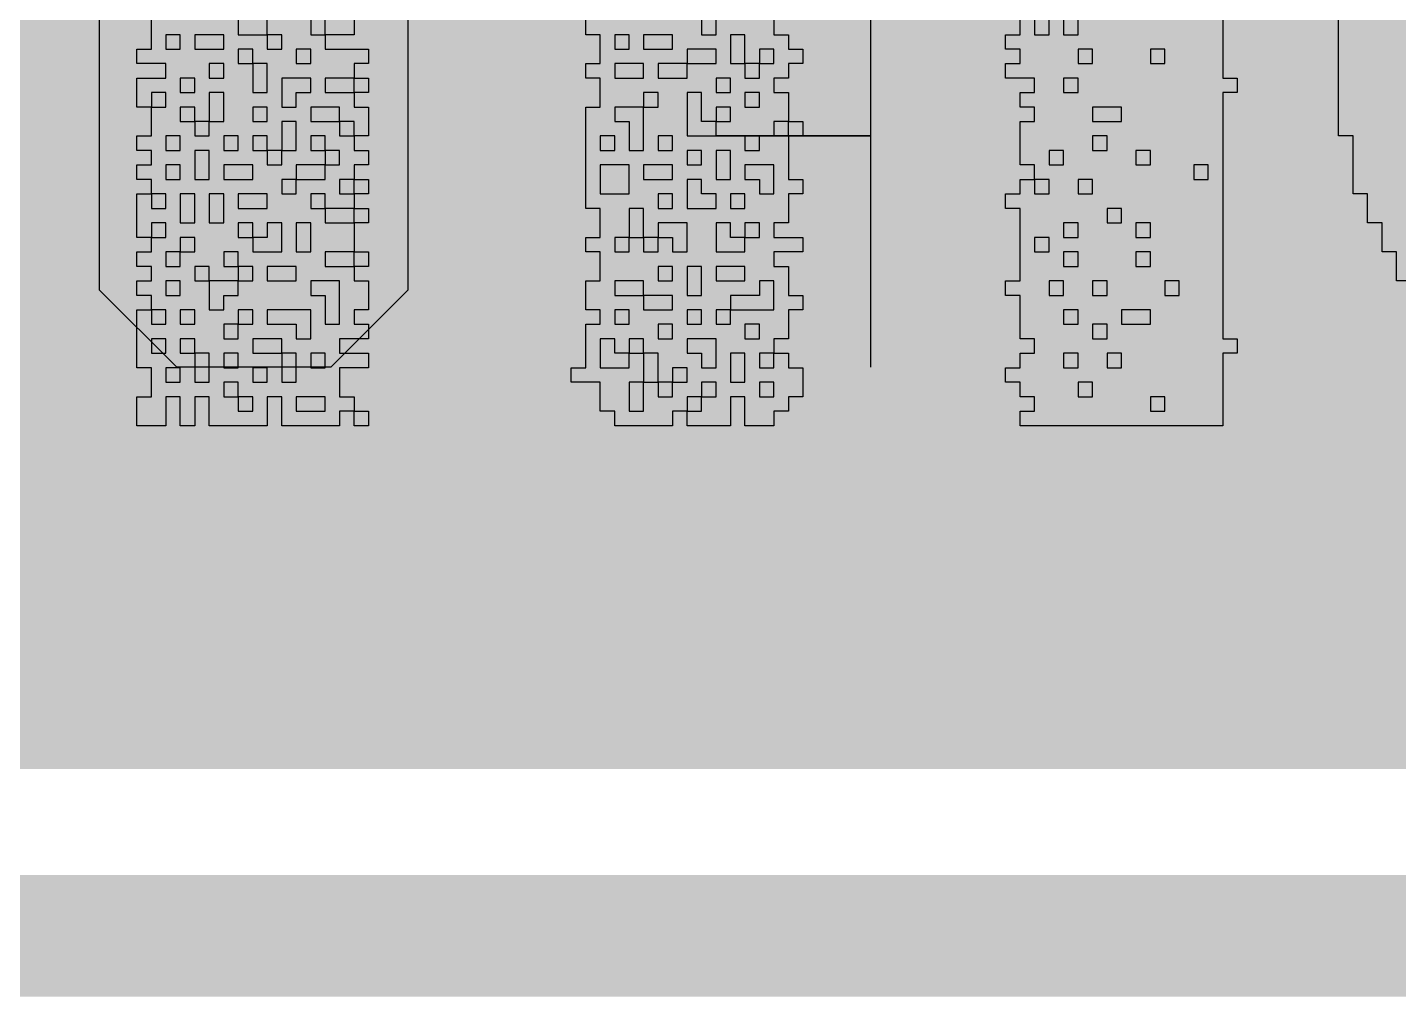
# Model space of a CAD drawing. Header units: millimetres. Extents: x 3.06 to 5.82, y 1.29 to 3.84.
# Drawn here: x 4.4509 to 4.5635, y 1.2863 to 1.3659 of the extents above; entities that cross this region are included whole.
import ezdxf

# ---------------------------------------------------------------- set-up
doc = ezdxf.new("R2010")
doc.units = ezdxf.units.MM
doc.header["$MEASUREMENT"] = 0
for name, color, linetype in [('BottomLayer', 5, 'Continuous'), ('BottomOverlay', 54, 'Continuous'), ('Mechanical13', 56, 'Continuous'), ('TopLayer', 1, 'Continuous'), ('TopOverlay', 2, 'Continuous')]:
    doc.layers.add(name, color=color, linetype=linetype)

msp = doc.modelspace()

# ---------------------------------------------------------------- linework, layer by layer
at = {"layer": 'BottomLayer'}
msp.add_solid([(4.133, 1.305), (5.162, 1.305), (4.133, 1.397), (5.162, 1.397)], dxfattribs=at)
at = {"layer": 'BottomOverlay'}
for p, q in [((4.52015, 1.37599), (4.52015, 1.35699)), ((4.45683, 1.34433), (4.45683, 1.36966)), ((4.48216, 1.36966), (4.48216, 1.34433)), ((4.52015, 1.35699), (4.50748, 1.35699)), ((4.50748, 1.35699), (4.52015, 1.35699)), ((4.52015, 1.35699), (4.52015, 1.338)), ((4.46317, 1.338), (4.45683, 1.34433)), ((4.48216, 1.34433), (4.47583, 1.338)), ((4.47583, 1.338), (4.46317, 1.338))]:
    msp.add_line(p, q, dxfattribs=at)
at = {"layer": 'Mechanical13', "const_width": 0.01}
msp.add_lwpolyline([(3.303, 1.29131), (5.81898, 1.29131)], dxfattribs=at)
at = {"layer": 'TopLayer', "const_width": 0.04}
msp.add_lwpolyline([(4.28, 1.34), (4.995, 1.34)], dxfattribs=at)
at = {"layer": 'TopOverlay'}
for p, q in [((4.46109, 1.36531), (4.46109, 1.3665)), ((4.46822, 1.3665), (4.46822, 1.36531)), ((4.4706, 1.36531), (4.4706, 1.3665)), ((4.47417, 1.3665), (4.47417, 1.36531)), ((4.47536, 1.36531), (4.47536, 1.3665)), ((4.47774, 1.3665), (4.47774, 1.36531)), ((4.49676, 1.36531), (4.49676, 1.3665)), ((4.50628, 1.3665), (4.50628, 1.36531)), ((4.50747, 1.36531), (4.50747, 1.3665)), ((4.51222, 1.3665), (4.51222, 1.36531)), ((4.53244, 1.36531), (4.53244, 1.3665)), ((4.53363, 1.3665), (4.53363, 1.36531)), ((4.53482, 1.36531), (4.53482, 1.3665)), ((4.53601, 1.3665), (4.53601, 1.36531)), ((4.5372, 1.36531), (4.5372, 1.3665)), ((4.54909, 1.3665), (4.54909, 1.36531)), ((4.5586, 1.36531), (4.5586, 1.3665)), ((4.46109, 1.36412), (4.46109, 1.36531)), ((4.46346, 1.36531), (4.46227, 1.36531)), ((4.46227, 1.36531), (4.46227, 1.36412)), ((4.46346, 1.36412), (4.46346, 1.36531)), ((4.46703, 1.36531), (4.46465, 1.36531)), ((4.46465, 1.36531), (4.46465, 1.36412)), ((4.46703, 1.36412), (4.46703, 1.36531)), ((4.46822, 1.36531), (4.4706, 1.36531)), ((4.4706, 1.36531), (4.4706, 1.36412)), ((4.47179, 1.36531), (4.4706, 1.36531)), ((4.47179, 1.36412), (4.47179, 1.36531)), ((4.47417, 1.36531), (4.47536, 1.36531)), ((4.47774, 1.36531), (4.47536, 1.36531)), ((4.47536, 1.36531), (4.47536, 1.36412)), ((4.49795, 1.36531), (4.49676, 1.36531)), ((4.49795, 1.36412), (4.49795, 1.36531)), ((4.50033, 1.36531), (4.49914, 1.36531)), ((4.49914, 1.36531), (4.49914, 1.36412)), ((4.50033, 1.36412), (4.50033, 1.36531)), ((4.5039, 1.36531), (4.50152, 1.36531)), ((4.50152, 1.36531), (4.50152, 1.36412)), ((4.5039, 1.36412), (4.5039, 1.36531)), ((4.50628, 1.36531), (4.50747, 1.36531)), ((4.50984, 1.36531), (4.50866, 1.36531)), ((4.50866, 1.36531), (4.50866, 1.36412)), ((4.50984, 1.36412), (4.50984, 1.36531)), ((4.51222, 1.36531), (4.51341, 1.36531)), ((4.51341, 1.36531), (4.51341, 1.36412)), ((4.53125, 1.36412), (4.53125, 1.36531)), ((4.53125, 1.36531), (4.53244, 1.36531)), ((4.53363, 1.36531), (4.53482, 1.36531)), ((4.53601, 1.36531), (4.5372, 1.36531)), ((4.54909, 1.36531), (4.54909, 1.36412)), ((4.5586, 1.36412), (4.5586, 1.36531)), ((4.4599, 1.36293), (4.4599, 1.36412)), ((4.4599, 1.36412), (4.46109, 1.36412)), ((4.46227, 1.36412), (4.46346, 1.36412)), ((4.46465, 1.36412), (4.46703, 1.36412)), ((4.46941, 1.36412), (4.46822, 1.36412)), ((4.46822, 1.36412), (4.46822, 1.36293)), ((4.46941, 1.36293), (4.46941, 1.36412)), ((4.4706, 1.36412), (4.47179, 1.36412)), ((4.47417, 1.36412), (4.47298, 1.36412)), ((4.47298, 1.36412), (4.47298, 1.36293)), ((4.47417, 1.36293), (4.47417, 1.36412)), ((4.47536, 1.36412), (4.47892, 1.36412)), ((4.47892, 1.36412), (4.47892, 1.36293)), ((4.49795, 1.36293), (4.49795, 1.36412)), ((4.49914, 1.36412), (4.50033, 1.36412)), ((4.50152, 1.36412), (4.5039, 1.36412)), ((4.50747, 1.36412), (4.50509, 1.36412)), ((4.50509, 1.36412), (4.50509, 1.36293)), ((4.50747, 1.36293), (4.50747, 1.36412)), ((4.50866, 1.36412), (4.50866, 1.36293)), ((4.50984, 1.36293), (4.50984, 1.36412)), ((4.51222, 1.36412), (4.51103, 1.36412)), ((4.51103, 1.36412), (4.51103, 1.36293)), ((4.51222, 1.36293), (4.51222, 1.36412)), ((4.51341, 1.36412), (4.5146, 1.36412)), ((4.5146, 1.36412), (4.5146, 1.36293)), ((4.53244, 1.36412), (4.53125, 1.36412)), ((4.53244, 1.36293), (4.53244, 1.36412)), ((4.53839, 1.36412), (4.5372, 1.36412)), ((4.5372, 1.36412), (4.5372, 1.36293)), ((4.53839, 1.36293), (4.53839, 1.36412)), ((4.54433, 1.36412), (4.54314, 1.36412)), ((4.54314, 1.36412), (4.54314, 1.36293)), ((4.54433, 1.36293), (4.54433, 1.36412)), ((4.54909, 1.36412), (4.54909, 1.36293)), ((4.5586, 1.36293), (4.5586, 1.36412)), ((4.46227, 1.36293), (4.4599, 1.36293)), ((4.46227, 1.36174), (4.46227, 1.36293)), ((4.46703, 1.36293), (4.46584, 1.36293)), ((4.46584, 1.36293), (4.46584, 1.36174)), ((4.46703, 1.36174), (4.46703, 1.36293)), ((4.46822, 1.36293), (4.46941, 1.36293)), ((4.46941, 1.36293), (4.46941, 1.36174)), ((4.4706, 1.36293), (4.46941, 1.36293)), ((4.4706, 1.36174), (4.4706, 1.36293)), ((4.47298, 1.36293), (4.47417, 1.36293)), ((4.47892, 1.36293), (4.47774, 1.36293)), ((4.47774, 1.36293), (4.47774, 1.36174)), ((4.49676, 1.36174), (4.49676, 1.36293)), ((4.49676, 1.36293), (4.49795, 1.36293)), ((4.50152, 1.36293), (4.49914, 1.36293)), ((4.49914, 1.36293), (4.49914, 1.36174)), ((4.50152, 1.36174), (4.50152, 1.36293)), ((4.50509, 1.36293), (4.50271, 1.36293)), ((4.50271, 1.36293), (4.50271, 1.36174)), ((4.50509, 1.36293), (4.50747, 1.36293)), ((4.50509, 1.36174), (4.50509, 1.36293)), ((4.50866, 1.36293), (4.50984, 1.36293)), ((4.50984, 1.36293), (4.50984, 1.36174)), ((4.51103, 1.36293), (4.50984, 1.36293)), ((4.51103, 1.36293), (4.51222, 1.36293)), ((4.51103, 1.36174), (4.51103, 1.36293)), ((4.5146, 1.36293), (4.51341, 1.36293)), ((4.51341, 1.36293), (4.51341, 1.36174)), ((4.53125, 1.36174), (4.53125, 1.36293)), ((4.53125, 1.36293), (4.53244, 1.36293)), ((4.5372, 1.36293), (4.53839, 1.36293)), ((4.54314, 1.36293), (4.54433, 1.36293)), ((4.54909, 1.36293), (4.54909, 1.36174)), ((4.5586, 1.36174), (4.5586, 1.36293)), ((4.4599, 1.36055), (4.4599, 1.36174)), ((4.4599, 1.36174), (4.46227, 1.36174)), ((4.46465, 1.36174), (4.46346, 1.36174)), ((4.46346, 1.36174), (4.46346, 1.36055)), ((4.46465, 1.36055), (4.46465, 1.36174)), ((4.46584, 1.36174), (4.46703, 1.36174)), ((4.46941, 1.36174), (4.46941, 1.36055)), ((4.4706, 1.36055), (4.4706, 1.36174)), ((4.47417, 1.36174), (4.47179, 1.36174)), ((4.47179, 1.36174), (4.47179, 1.36055)), ((4.47417, 1.36055), (4.47417, 1.36174)), ((4.47774, 1.36174), (4.47536, 1.36174)), ((4.47536, 1.36174), (4.47536, 1.36055)), ((4.47774, 1.36174), (4.47892, 1.36174)), ((4.47774, 1.36055), (4.47774, 1.36174)), ((4.47892, 1.36174), (4.47892, 1.36055)), ((4.49795, 1.36174), (4.49676, 1.36174)), ((4.49795, 1.36055), (4.49795, 1.36174)), ((4.49914, 1.36174), (4.50152, 1.36174)), ((4.50271, 1.36174), (4.50509, 1.36174)), ((4.50866, 1.36174), (4.50747, 1.36174)), ((4.50747, 1.36174), (4.50747, 1.36055)), ((4.50866, 1.36055), (4.50866, 1.36174)), ((4.50984, 1.36174), (4.51103, 1.36174)), ((4.51341, 1.36174), (4.51222, 1.36174)), ((4.51222, 1.36174), (4.51222, 1.36055)), ((4.53363, 1.36174), (4.53125, 1.36174)), ((4.53363, 1.36055), (4.53363, 1.36174)), ((4.5372, 1.36174), (4.53601, 1.36174)), ((4.53601, 1.36174), (4.53601, 1.36055)), ((4.5372, 1.36055), (4.5372, 1.36174)), ((4.54909, 1.36174), (4.55028, 1.36174)), ((4.55028, 1.36174), (4.55028, 1.36055)), ((4.5586, 1.36055), (4.5586, 1.36174)), ((4.4599, 1.35936), (4.4599, 1.36055)), ((4.46227, 1.36055), (4.46109, 1.36055)), ((4.46109, 1.36055), (4.46109, 1.35936)), ((4.46227, 1.35936), (4.46227, 1.36055)), ((4.46346, 1.36055), (4.46465, 1.36055)), ((4.46703, 1.36055), (4.46584, 1.36055)), ((4.46584, 1.36055), (4.46584, 1.35936)), ((4.46703, 1.35936), (4.46703, 1.36055)), ((4.46941, 1.36055), (4.4706, 1.36055)), ((4.47179, 1.36055), (4.47179, 1.35936)), ((4.47298, 1.35936), (4.47298, 1.36055)), ((4.47298, 1.36055), (4.47417, 1.36055)), ((4.47536, 1.36055), (4.47774, 1.36055)), ((4.47892, 1.36055), (4.47774, 1.36055)), ((4.47774, 1.36055), (4.47774, 1.35936)), ((4.49795, 1.35936), (4.49795, 1.36055)), ((4.50271, 1.36055), (4.50152, 1.36055)), ((4.50152, 1.36055), (4.50152, 1.35936)), ((4.50271, 1.35936), (4.50271, 1.36055)), ((4.50628, 1.36055), (4.50509, 1.36055)), ((4.50509, 1.36055), (4.50509, 1.35936)), ((4.50628, 1.35936), (4.50628, 1.36055)), ((4.50747, 1.36055), (4.50866, 1.36055)), ((4.51103, 1.36055), (4.50984, 1.36055)), ((4.50984, 1.36055), (4.50984, 1.35936)), ((4.51103, 1.35936), (4.51103, 1.36055)), ((4.51222, 1.36055), (4.51341, 1.36055)), ((4.51341, 1.36055), (4.51341, 1.35936)), ((4.53244, 1.35936), (4.53244, 1.36055)), ((4.53244, 1.36055), (4.53363, 1.36055)), ((4.53601, 1.36055), (4.5372, 1.36055)), ((4.55028, 1.36055), (4.54909, 1.36055)), ((4.54909, 1.36055), (4.54909, 1.35936)), ((4.5586, 1.35936), (4.5586, 1.36055)), ((4.46109, 1.35936), (4.4599, 1.35936)), ((4.46109, 1.35818), (4.46109, 1.35936)), ((4.46109, 1.35936), (4.46227, 1.35936)), ((4.46465, 1.35936), (4.46346, 1.35936)), ((4.46346, 1.35936), (4.46346, 1.35818)), ((4.46465, 1.35818), (4.46465, 1.35936)), ((4.46584, 1.35936), (4.46584, 1.35818)), ((4.46703, 1.35818), (4.46703, 1.35936)), ((4.4706, 1.35936), (4.46941, 1.35936)), ((4.46941, 1.35936), (4.46941, 1.35818)), ((4.4706, 1.35818), (4.4706, 1.35936)), ((4.47179, 1.35936), (4.47298, 1.35936)), ((4.47655, 1.35936), (4.47417, 1.35936)), ((4.47417, 1.35936), (4.47417, 1.35818)), ((4.47655, 1.35818), (4.47655, 1.35936)), ((4.47774, 1.35936), (4.47892, 1.35936)), ((4.47892, 1.35936), (4.47892, 1.35818)), ((4.49676, 1.35818), (4.49676, 1.35936)), ((4.49676, 1.35936), (4.49795, 1.35936)), ((4.50152, 1.35936), (4.49914, 1.35936)), ((4.49914, 1.35936), (4.49914, 1.35818)), ((4.50152, 1.35936), (4.50271, 1.35936)), ((4.50152, 1.35818), (4.50152, 1.35936)), ((4.50509, 1.35936), (4.50509, 1.35818)), ((4.50628, 1.35818), (4.50628, 1.35936)), ((4.50866, 1.35936), (4.50747, 1.35936)), ((4.50747, 1.35936), (4.50747, 1.35818)), ((4.50866, 1.35818), (4.50866, 1.35936)), ((4.50984, 1.35936), (4.51103, 1.35936)), ((4.51341, 1.35936), (4.51341, 1.35818)), ((4.53363, 1.35936), (4.53244, 1.35936)), ((4.53363, 1.35818), (4.53363, 1.35936)), ((4.54077, 1.35936), (4.53839, 1.35936)), ((4.53839, 1.35936), (4.53839, 1.35818)), ((4.54077, 1.35818), (4.54077, 1.35936)), ((4.54909, 1.35936), (4.54909, 1.35818)), ((4.5586, 1.35818), (4.5586, 1.35936)), ((4.46109, 1.35699), (4.46109, 1.35818)), ((4.46346, 1.35818), (4.46465, 1.35818)), ((4.46465, 1.35818), (4.46465, 1.35699)), ((4.46584, 1.35818), (4.46465, 1.35818)), ((4.46584, 1.35818), (4.46703, 1.35818)), ((4.46584, 1.35699), (4.46584, 1.35818)), ((4.46941, 1.35818), (4.4706, 1.35818)), ((4.47298, 1.35818), (4.47179, 1.35818)), ((4.47179, 1.35818), (4.47179, 1.35699)), ((4.47298, 1.35699), (4.47298, 1.35818)), ((4.47417, 1.35818), (4.47655, 1.35818)), ((4.47774, 1.35818), (4.47655, 1.35818)), ((4.47655, 1.35818), (4.47655, 1.35699)), ((4.47774, 1.35699), (4.47774, 1.35818)), ((4.47892, 1.35818), (4.47892, 1.35699)), ((4.49676, 1.35699), (4.49676, 1.35818)), ((4.49914, 1.35818), (4.50033, 1.35818)), ((4.50033, 1.35818), (4.50033, 1.35699)), ((4.50152, 1.35699), (4.50152, 1.35818)), ((4.50509, 1.35818), (4.50509, 1.35699)), ((4.50747, 1.35818), (4.50628, 1.35818)), ((4.50747, 1.35818), (4.50866, 1.35818)), ((4.50747, 1.35699), (4.50747, 1.35818)), ((4.51341, 1.35818), (4.51222, 1.35818)), ((4.51222, 1.35818), (4.51222, 1.35699)), ((4.51341, 1.35818), (4.5146, 1.35818)), ((4.51341, 1.35699), (4.51341, 1.35818)), ((4.5146, 1.35818), (4.5146, 1.35699)), ((4.53244, 1.35699), (4.53244, 1.35818)), ((4.53244, 1.35818), (4.53363, 1.35818)), ((4.53839, 1.35818), (4.54077, 1.35818)), ((4.54909, 1.35818), (4.54909, 1.35699)), ((4.5586, 1.35699), (4.5586, 1.35818)), ((4.4599, 1.3558), (4.4599, 1.35699)), ((4.4599, 1.35699), (4.46109, 1.35699)), ((4.46346, 1.35699), (4.46227, 1.35699)), ((4.46227, 1.35699), (4.46227, 1.3558)), ((4.46346, 1.3558), (4.46346, 1.35699)), ((4.46465, 1.35699), (4.46584, 1.35699)), ((4.46822, 1.35699), (4.46703, 1.35699)), ((4.46703, 1.35699), (4.46703, 1.3558)), ((4.46822, 1.3558), (4.46822, 1.35699)), ((4.4706, 1.35699), (4.46941, 1.35699)), ((4.46941, 1.35699), (4.46941, 1.3558)), ((4.4706, 1.3558), (4.4706, 1.35699)), ((4.47179, 1.35699), (4.47179, 1.3558)), ((4.47298, 1.3558), (4.47298, 1.35699)), ((4.47536, 1.35699), (4.47417, 1.35699)), ((4.47417, 1.35699), (4.47417, 1.3558)), ((4.47536, 1.3558), (4.47536, 1.35699)), ((4.47655, 1.35699), (4.47774, 1.35699)), ((4.47892, 1.35699), (4.47774, 1.35699)), ((4.47774, 1.35699), (4.47774, 1.3558)), ((4.49676, 1.3558), (4.49676, 1.35699)), ((4.49914, 1.35699), (4.49795, 1.35699)), ((4.49795, 1.35699), (4.49795, 1.3558)), ((4.49914, 1.3558), (4.49914, 1.35699)), ((4.50033, 1.35699), (4.50033, 1.3558)), ((4.50152, 1.3558), (4.50152, 1.35699)), ((4.5039, 1.35699), (4.50271, 1.35699)), ((4.50271, 1.35699), (4.50271, 1.3558)), ((4.5039, 1.3558), (4.5039, 1.35699)), ((4.50509, 1.35699), (4.50747, 1.35699)), ((4.51103, 1.35699), (4.50984, 1.35699)), ((4.50984, 1.35699), (4.50984, 1.3558)), ((4.51103, 1.3558), (4.51103, 1.35699)), ((4.51222, 1.35699), (4.51341, 1.35699)), ((4.5146, 1.35699), (4.51341, 1.35699)), ((4.51341, 1.35699), (4.51341, 1.3558)), ((4.53244, 1.3558), (4.53244, 1.35699)), ((4.53958, 1.35699), (4.53839, 1.35699)), ((4.53839, 1.35699), (4.53839, 1.3558)), ((4.53958, 1.3558), (4.53958, 1.35699)), ((4.54909, 1.35699), (4.54909, 1.3558)), ((4.55979, 1.35699), (4.5586, 1.35699)), ((4.55979, 1.3558), (4.55979, 1.35699)), ((4.46109, 1.3558), (4.4599, 1.3558)), ((4.46109, 1.35461), (4.46109, 1.3558)), ((4.46227, 1.3558), (4.46346, 1.3558)), ((4.46584, 1.3558), (4.46465, 1.3558)), ((4.46465, 1.3558), (4.46465, 1.35461)), ((4.46584, 1.35461), (4.46584, 1.3558)), ((4.46703, 1.3558), (4.46822, 1.3558)), ((4.46941, 1.3558), (4.4706, 1.3558)), ((4.4706, 1.3558), (4.4706, 1.35461)), ((4.47179, 1.3558), (4.4706, 1.3558)), ((4.47179, 1.3558), (4.47298, 1.3558)), ((4.47179, 1.35461), (4.47179, 1.3558)), ((4.47417, 1.3558), (4.47536, 1.3558)), ((4.47536, 1.3558), (4.47536, 1.35461)), ((4.47655, 1.3558), (4.47536, 1.3558)), ((4.47655, 1.35461), (4.47655, 1.3558)), ((4.47774, 1.3558), (4.47892, 1.3558)), ((4.47892, 1.3558), (4.47892, 1.35461)), ((4.49676, 1.35461), (4.49676, 1.3558)), ((4.49795, 1.3558), (4.49914, 1.3558)), ((4.50033, 1.3558), (4.50152, 1.3558)), ((4.50271, 1.3558), (4.5039, 1.3558)), ((4.50628, 1.3558), (4.50509, 1.3558)), ((4.50509, 1.3558), (4.50509, 1.35461)), ((4.50628, 1.35461), (4.50628, 1.3558)), ((4.50866, 1.3558), (4.50747, 1.3558)), ((4.50747, 1.3558), (4.50747, 1.35461)), ((4.50866, 1.35461), (4.50866, 1.3558)), ((4.50984, 1.3558), (4.51103, 1.3558)), ((4.51341, 1.3558), (4.51341, 1.35461)), ((4.53244, 1.35461), (4.53244, 1.3558)), ((4.53601, 1.3558), (4.53482, 1.3558)), ((4.53482, 1.3558), (4.53482, 1.35461)), ((4.53601, 1.35461), (4.53601, 1.3558)), ((4.53839, 1.3558), (4.53958, 1.3558)), ((4.54314, 1.3558), (4.54195, 1.3558)), ((4.54195, 1.3558), (4.54195, 1.35461)), ((4.54314, 1.35461), (4.54314, 1.3558)), ((4.54909, 1.3558), (4.54909, 1.35461)), ((4.55979, 1.35461), (4.55979, 1.3558)), ((4.4599, 1.35342), (4.4599, 1.35461)), ((4.4599, 1.35461), (4.46109, 1.35461)), ((4.46346, 1.35461), (4.46227, 1.35461)), ((4.46227, 1.35461), (4.46227, 1.35342)), ((4.46346, 1.35342), (4.46346, 1.35461)), ((4.46465, 1.35461), (4.46465, 1.35342)), ((4.46584, 1.35342), (4.46584, 1.35461)), ((4.46941, 1.35461), (4.46703, 1.35461)), ((4.46703, 1.35461), (4.46703, 1.35342)), ((4.46941, 1.35342), (4.46941, 1.35461)), ((4.4706, 1.35461), (4.47179, 1.35461)), ((4.47536, 1.35461), (4.47298, 1.35461)), ((4.47298, 1.35461), (4.47298, 1.35342)), ((4.47536, 1.35461), (4.47655, 1.35461)), ((4.47536, 1.35342), (4.47536, 1.35461)), ((4.47892, 1.35461), (4.47774, 1.35461)), ((4.47774, 1.35461), (4.47774, 1.35342)), ((4.49676, 1.35342), (4.49676, 1.35461)), ((4.50033, 1.35461), (4.49795, 1.35461)), ((4.49795, 1.35461), (4.49795, 1.35342)), ((4.50033, 1.35342), (4.50033, 1.35461)), ((4.5039, 1.35461), (4.50152, 1.35461)), ((4.50152, 1.35461), (4.50152, 1.35342)), ((4.5039, 1.35342), (4.5039, 1.35461)), ((4.50509, 1.35461), (4.50628, 1.35461)), ((4.50747, 1.35461), (4.50747, 1.35342)), ((4.50866, 1.35342), (4.50866, 1.35461)), ((4.51222, 1.35461), (4.50984, 1.35461)), ((4.50984, 1.35461), (4.50984, 1.35342)), ((4.51222, 1.35342), (4.51222, 1.35461)), ((4.51341, 1.35461), (4.51341, 1.35342)), ((4.53363, 1.35461), (4.53244, 1.35461)), ((4.53363, 1.35342), (4.53363, 1.35461)), ((4.53482, 1.35461), (4.53601, 1.35461)), ((4.54195, 1.35461), (4.54314, 1.35461)), ((4.5479, 1.35461), (4.54671, 1.35461)), ((4.54671, 1.35461), (4.54671, 1.35342)), ((4.5479, 1.35342), (4.5479, 1.35461)), ((4.54909, 1.35461), (4.54909, 1.35342)), ((4.55979, 1.35342), (4.55979, 1.35461)), ((4.46109, 1.35342), (4.4599, 1.35342)), ((4.46109, 1.35223), (4.46109, 1.35342)), ((4.46227, 1.35342), (4.46346, 1.35342)), ((4.46465, 1.35342), (4.46584, 1.35342)), ((4.46703, 1.35342), (4.46941, 1.35342)), ((4.47298, 1.35342), (4.47179, 1.35342)), ((4.47179, 1.35342), (4.47179, 1.35223)), ((4.47298, 1.35342), (4.47536, 1.35342)), ((4.47298, 1.35223), (4.47298, 1.35342)), ((4.47774, 1.35342), (4.47655, 1.35342)), ((4.47655, 1.35342), (4.47655, 1.35223)), ((4.47774, 1.35342), (4.47892, 1.35342)), ((4.47774, 1.35223), (4.47774, 1.35342)), ((4.47892, 1.35342), (4.47892, 1.35223)), ((4.49676, 1.35223), (4.49676, 1.35342)), ((4.49795, 1.35342), (4.49795, 1.35223)), ((4.50033, 1.35223), (4.50033, 1.35342)), ((4.50152, 1.35342), (4.5039, 1.35342)), ((4.50628, 1.35342), (4.50509, 1.35342)), ((4.50509, 1.35342), (4.50509, 1.35223)), ((4.50628, 1.35223), (4.50628, 1.35342)), ((4.50747, 1.35342), (4.50866, 1.35342)), ((4.50984, 1.35342), (4.51103, 1.35342)), ((4.51103, 1.35342), (4.51103, 1.35223)), ((4.51222, 1.35223), (4.51222, 1.35342)), ((4.51341, 1.35342), (4.5146, 1.35342)), ((4.5146, 1.35342), (4.5146, 1.35223)), ((4.53244, 1.35223), (4.53244, 1.35342)), ((4.53244, 1.35342), (4.53363, 1.35342)), ((4.53363, 1.35342), (4.53363, 1.35223)), ((4.53482, 1.35342), (4.53363, 1.35342)), ((4.53482, 1.35223), (4.53482, 1.35342)), ((4.53839, 1.35342), (4.5372, 1.35342)), ((4.5372, 1.35342), (4.5372, 1.35223)), ((4.53839, 1.35223), (4.53839, 1.35342)), ((4.54671, 1.35342), (4.5479, 1.35342)), ((4.54909, 1.35342), (4.54909, 1.35223)), ((4.55979, 1.35223), (4.55979, 1.35342)), ((4.4599, 1.35104), (4.4599, 1.35223)), ((4.4599, 1.35223), (4.46109, 1.35223)), ((4.46109, 1.35223), (4.46109, 1.35104)), ((4.46227, 1.35223), (4.46109, 1.35223)), ((4.46227, 1.35104), (4.46227, 1.35223)), ((4.46465, 1.35223), (4.46346, 1.35223)), ((4.46346, 1.35223), (4.46346, 1.35104)), ((4.46465, 1.35104), (4.46465, 1.35223)), ((4.46703, 1.35223), (4.46584, 1.35223)), ((4.46584, 1.35223), (4.46584, 1.35104)), ((4.46703, 1.35104), (4.46703, 1.35223)), ((4.4706, 1.35223), (4.46822, 1.35223)), ((4.46822, 1.35223), (4.46822, 1.35104)), ((4.4706, 1.35104), (4.4706, 1.35223)), ((4.47179, 1.35223), (4.47298, 1.35223)), ((4.47536, 1.35223), (4.47417, 1.35223)), ((4.47417, 1.35223), (4.47417, 1.35104)), ((4.47536, 1.35104), (4.47536, 1.35223)), ((4.47655, 1.35223), (4.47774, 1.35223)), ((4.47892, 1.35223), (4.47774, 1.35223)), ((4.47774, 1.35223), (4.47774, 1.35104)), ((4.49676, 1.35104), (4.49676, 1.35223)), ((4.49795, 1.35223), (4.50033, 1.35223)), ((4.5039, 1.35223), (4.50271, 1.35223)), ((4.50271, 1.35223), (4.50271, 1.35104)), ((4.5039, 1.35104), (4.5039, 1.35223)), ((4.50509, 1.35223), (4.50509, 1.35104)), ((4.50747, 1.35223), (4.50628, 1.35223)), ((4.50747, 1.35104), (4.50747, 1.35223)), ((4.50984, 1.35223), (4.50866, 1.35223)), ((4.50866, 1.35223), (4.50866, 1.35104)), ((4.50984, 1.35104), (4.50984, 1.35223)), ((4.51103, 1.35223), (4.51222, 1.35223)), ((4.5146, 1.35223), (4.51341, 1.35223)), ((4.51341, 1.35223), (4.51341, 1.35104)), ((4.53125, 1.35104), (4.53125, 1.35223)), ((4.53125, 1.35223), (4.53244, 1.35223)), ((4.53363, 1.35223), (4.53482, 1.35223)), ((4.5372, 1.35223), (4.53839, 1.35223)), ((4.54909, 1.35223), (4.54909, 1.35104)), ((4.56098, 1.35223), (4.55979, 1.35223)), ((4.56098, 1.35104), (4.56098, 1.35223)), ((4.4599, 1.34985), (4.4599, 1.35104)), ((4.46109, 1.35104), (4.46227, 1.35104)), ((4.46346, 1.35104), (4.46346, 1.34985)), ((4.46465, 1.34985), (4.46465, 1.35104)), ((4.46584, 1.35104), (4.46584, 1.34985)), ((4.46703, 1.34985), (4.46703, 1.35104)), ((4.46822, 1.35104), (4.4706, 1.35104)), ((4.47417, 1.35104), (4.47536, 1.35104)), ((4.47774, 1.35104), (4.47536, 1.35104)), ((4.47536, 1.35104), (4.47536, 1.34985)), ((4.47774, 1.35104), (4.47892, 1.35104)), ((4.47774, 1.34985), (4.47774, 1.35104)), ((4.47892, 1.35104), (4.47892, 1.34985)), ((4.49795, 1.35104), (4.49676, 1.35104)), ((4.49795, 1.34985), (4.49795, 1.35104)), ((4.50152, 1.35104), (4.50033, 1.35104)), ((4.50033, 1.35104), (4.50033, 1.34985)), ((4.50152, 1.34985), (4.50152, 1.35104)), ((4.50271, 1.35104), (4.5039, 1.35104)), ((4.50509, 1.35104), (4.50747, 1.35104)), ((4.50866, 1.35104), (4.50984, 1.35104)), ((4.51341, 1.35104), (4.51341, 1.34985)), ((4.53244, 1.35104), (4.53125, 1.35104)), ((4.53244, 1.34985), (4.53244, 1.35104)), ((4.54077, 1.35104), (4.53958, 1.35104)), ((4.53958, 1.35104), (4.53958, 1.34985)), ((4.54077, 1.34985), (4.54077, 1.35104)), ((4.54909, 1.35104), (4.54909, 1.34985)), ((4.56098, 1.34985), (4.56098, 1.35104)), ((4.4599, 1.34866), (4.4599, 1.34985)), ((4.46227, 1.34985), (4.46109, 1.34985)), ((4.46109, 1.34985), (4.46109, 1.34866)), ((4.46227, 1.34866), (4.46227, 1.34985)), ((4.46346, 1.34985), (4.46465, 1.34985)), ((4.46584, 1.34985), (4.46703, 1.34985)), ((4.46941, 1.34985), (4.46822, 1.34985)), ((4.46822, 1.34985), (4.46822, 1.34866)), ((4.46941, 1.34866), (4.46941, 1.34985)), ((4.47179, 1.34985), (4.4706, 1.34985)), ((4.4706, 1.34985), (4.4706, 1.34866)), ((4.47179, 1.34866), (4.47179, 1.34985)), ((4.47417, 1.34985), (4.47298, 1.34985)), ((4.47298, 1.34985), (4.47298, 1.34866)), ((4.47417, 1.34866), (4.47417, 1.34985)), ((4.47536, 1.34985), (4.47774, 1.34985)), ((4.47892, 1.34985), (4.47774, 1.34985)), ((4.47774, 1.34985), (4.47774, 1.34866)), ((4.49795, 1.34866), (4.49795, 1.34985)), ((4.50033, 1.34985), (4.50033, 1.34866)), ((4.50152, 1.34866), (4.50152, 1.34985)), ((4.50509, 1.34985), (4.50271, 1.34985)), ((4.50271, 1.34985), (4.50271, 1.34866)), ((4.50509, 1.34866), (4.50509, 1.34985)), ((4.50866, 1.34985), (4.50747, 1.34985)), ((4.50747, 1.34985), (4.50747, 1.34866)), ((4.50866, 1.34866), (4.50866, 1.34985)), ((4.51103, 1.34985), (4.50984, 1.34985)), ((4.50984, 1.34985), (4.50984, 1.34866)), ((4.51103, 1.34866), (4.51103, 1.34985)), ((4.51341, 1.34985), (4.51222, 1.34985)), ((4.51222, 1.34985), (4.51222, 1.34866)), ((4.53244, 1.34866), (4.53244, 1.34985)), ((4.5372, 1.34985), (4.53601, 1.34985)), ((4.53601, 1.34985), (4.53601, 1.34866)), ((4.5372, 1.34866), (4.5372, 1.34985)), ((4.53958, 1.34985), (4.54077, 1.34985)), ((4.54314, 1.34985), (4.54195, 1.34985)), ((4.54195, 1.34985), (4.54195, 1.34866)), ((4.54314, 1.34866), (4.54314, 1.34985)), ((4.54909, 1.34985), (4.54909, 1.34866)), ((4.56217, 1.34985), (4.56098, 1.34985)), ((4.56217, 1.34866), (4.56217, 1.34985)), ((4.46109, 1.34866), (4.4599, 1.34866)), ((4.46109, 1.34747), (4.46109, 1.34866)), ((4.46109, 1.34866), (4.46227, 1.34866)), ((4.46465, 1.34866), (4.46346, 1.34866)), ((4.46346, 1.34866), (4.46346, 1.34747)), ((4.46465, 1.34747), (4.46465, 1.34866)), ((4.46822, 1.34866), (4.46941, 1.34866)), ((4.4706, 1.34866), (4.46941, 1.34866)), ((4.46941, 1.34866), (4.46941, 1.34747)), ((4.47179, 1.34747), (4.47179, 1.34866)), ((4.47298, 1.34866), (4.47298, 1.34747)), ((4.47417, 1.34747), (4.47417, 1.34866)), ((4.47774, 1.34866), (4.47774, 1.34747)), ((4.49676, 1.34747), (4.49676, 1.34866)), ((4.49676, 1.34866), (4.49795, 1.34866)), ((4.50033, 1.34866), (4.49914, 1.34866)), ((4.49914, 1.34866), (4.49914, 1.34747)), ((4.50033, 1.34866), (4.50152, 1.34866)), ((4.50033, 1.34747), (4.50033, 1.34866)), ((4.50152, 1.34866), (4.50152, 1.34747)), ((4.50271, 1.34866), (4.50152, 1.34866)), ((4.50271, 1.34866), (4.5039, 1.34866)), ((4.50271, 1.34747), (4.50271, 1.34866)), ((4.5039, 1.34866), (4.5039, 1.34747)), ((4.50509, 1.34747), (4.50509, 1.34866)), ((4.50747, 1.34866), (4.50747, 1.34747)), ((4.50984, 1.34866), (4.50866, 1.34866)), ((4.50984, 1.34866), (4.51103, 1.34866)), ((4.50984, 1.34747), (4.50984, 1.34866)), ((4.51222, 1.34866), (4.5146, 1.34866)), ((4.5146, 1.34866), (4.5146, 1.34747)), ((4.53244, 1.34747), (4.53244, 1.34866)), ((4.53482, 1.34866), (4.53363, 1.34866)), ((4.53363, 1.34866), (4.53363, 1.34747)), ((4.53482, 1.34747), (4.53482, 1.34866)), ((4.53601, 1.34866), (4.5372, 1.34866)), ((4.54195, 1.34866), (4.54314, 1.34866)), ((4.54909, 1.34866), (4.54909, 1.34747)), ((4.56217, 1.34747), (4.56217, 1.34866)), ((4.4599, 1.34628), (4.4599, 1.34747)), ((4.4599, 1.34747), (4.46109, 1.34747)), ((4.46346, 1.34747), (4.46227, 1.34747)), ((4.46227, 1.34747), (4.46227, 1.34628)), ((4.46346, 1.34747), (4.46465, 1.34747)), ((4.46346, 1.34628), (4.46346, 1.34747)), ((4.46822, 1.34747), (4.46703, 1.34747)), ((4.46703, 1.34747), (4.46703, 1.34628)), ((4.46822, 1.34628), (4.46822, 1.34747)), ((4.46941, 1.34747), (4.47179, 1.34747)), ((4.47298, 1.34747), (4.47417, 1.34747)), ((4.47774, 1.34747), (4.47536, 1.34747)), ((4.47536, 1.34747), (4.47536, 1.34628)), ((4.47774, 1.34747), (4.47892, 1.34747)), ((4.47774, 1.34628), (4.47774, 1.34747)), ((4.47892, 1.34747), (4.47892, 1.34628)), ((4.49795, 1.34747), (4.49676, 1.34747)), ((4.49795, 1.34628), (4.49795, 1.34747)), ((4.49914, 1.34747), (4.50033, 1.34747)), ((4.50152, 1.34747), (4.50271, 1.34747)), ((4.5039, 1.34747), (4.50509, 1.34747)), ((4.50747, 1.34747), (4.50984, 1.34747)), ((4.5146, 1.34747), (4.51222, 1.34747)), ((4.51222, 1.34747), (4.51222, 1.34628)), ((4.53244, 1.34628), (4.53244, 1.34747)), ((4.53363, 1.34747), (4.53482, 1.34747)), ((4.5372, 1.34747), (4.53601, 1.34747)), ((4.53601, 1.34747), (4.53601, 1.34628)), ((4.5372, 1.34628), (4.5372, 1.34747)), ((4.54314, 1.34747), (4.54195, 1.34747)), ((4.54195, 1.34747), (4.54195, 1.34628)), ((4.54314, 1.34628), (4.54314, 1.34747)), ((4.54909, 1.34747), (4.54909, 1.34628)), ((4.56336, 1.34747), (4.56217, 1.34747)), ((4.56336, 1.34628), (4.56336, 1.34747)), ((4.46109, 1.34628), (4.4599, 1.34628)), ((4.46109, 1.34509), (4.46109, 1.34628)), ((4.46227, 1.34628), (4.46346, 1.34628)), ((4.46584, 1.34628), (4.46465, 1.34628)), ((4.46465, 1.34628), (4.46465, 1.34509)), ((4.46584, 1.34509), (4.46584, 1.34628)), ((4.46703, 1.34628), (4.46822, 1.34628)), ((4.46822, 1.34628), (4.46822, 1.34509)), ((4.46941, 1.34628), (4.46822, 1.34628)), ((4.46941, 1.34509), (4.46941, 1.34628)), ((4.47298, 1.34628), (4.4706, 1.34628)), ((4.4706, 1.34628), (4.4706, 1.34509)), ((4.47298, 1.34509), (4.47298, 1.34628)), ((4.47536, 1.34628), (4.47774, 1.34628)), ((4.47892, 1.34628), (4.47774, 1.34628)), ((4.47774, 1.34628), (4.47774, 1.34509)), ((4.49795, 1.34509), (4.49795, 1.34628)), ((4.5039, 1.34628), (4.50271, 1.34628)), ((4.50271, 1.34628), (4.50271, 1.34509)), ((4.5039, 1.34509), (4.5039, 1.34628)), ((4.50628, 1.34628), (4.50509, 1.34628)), ((4.50509, 1.34628), (4.50509, 1.34509)), ((4.50628, 1.34509), (4.50628, 1.34628)), ((4.50984, 1.34628), (4.50747, 1.34628)), ((4.50747, 1.34628), (4.50747, 1.34509)), ((4.50984, 1.34509), (4.50984, 1.34628)), ((4.51222, 1.34628), (4.51341, 1.34628)), ((4.51341, 1.34628), (4.51341, 1.34509)), ((4.53244, 1.34509), (4.53244, 1.34628)), ((4.53601, 1.34628), (4.5372, 1.34628)), ((4.54195, 1.34628), (4.54314, 1.34628)), ((4.54909, 1.34628), (4.54909, 1.34509)), ((4.56336, 1.34509), (4.56336, 1.34628)), ((4.4599, 1.3439), (4.4599, 1.34509)), ((4.4599, 1.34509), (4.46109, 1.34509)), ((4.46346, 1.34509), (4.46227, 1.34509)), ((4.46227, 1.34509), (4.46227, 1.3439)), ((4.46346, 1.3439), (4.46346, 1.34509)), ((4.46465, 1.34509), (4.46584, 1.34509)), ((4.46584, 1.34509), (4.46584, 1.3439)), ((4.46822, 1.34509), (4.46584, 1.34509)), ((4.46822, 1.34509), (4.46941, 1.34509)), ((4.46822, 1.3439), (4.46822, 1.34509)), ((4.4706, 1.34509), (4.47298, 1.34509)), ((4.47655, 1.34509), (4.47417, 1.34509)), ((4.47417, 1.34509), (4.47417, 1.3439)), ((4.47655, 1.3439), (4.47655, 1.34509)), ((4.47774, 1.34509), (4.47892, 1.34509)), ((4.47892, 1.34509), (4.47892, 1.3439)), ((4.49676, 1.3439), (4.49676, 1.34509)), ((4.49676, 1.34509), (4.49795, 1.34509)), ((4.50152, 1.34509), (4.49914, 1.34509)), ((4.49914, 1.34509), (4.49914, 1.3439)), ((4.50152, 1.3439), (4.50152, 1.34509)), ((4.50271, 1.34509), (4.5039, 1.34509)), ((4.50509, 1.34509), (4.50509, 1.3439)), ((4.50628, 1.3439), (4.50628, 1.34509)), ((4.50747, 1.34509), (4.50984, 1.34509)), ((4.51222, 1.34509), (4.51103, 1.34509)), ((4.51103, 1.34509), (4.51103, 1.3439)), ((4.51222, 1.3439), (4.51222, 1.34509)), ((4.51341, 1.34509), (4.51341, 1.3439)), ((4.53125, 1.3439), (4.53125, 1.34509)), ((4.53125, 1.34509), (4.53244, 1.34509)), ((4.53601, 1.34509), (4.53482, 1.34509)), ((4.53482, 1.34509), (4.53482, 1.3439)), ((4.53601, 1.3439), (4.53601, 1.34509)), ((4.53958, 1.34509), (4.53839, 1.34509)), ((4.53839, 1.34509), (4.53839, 1.3439)), ((4.53958, 1.3439), (4.53958, 1.34509)), ((4.54552, 1.34509), (4.54433, 1.34509)), ((4.54433, 1.34509), (4.54433, 1.3439)), ((4.54552, 1.3439), (4.54552, 1.34509)), ((4.54909, 1.34509), (4.54909, 1.3439)), ((4.56455, 1.34509), (4.56336, 1.34509)), ((4.46109, 1.3439), (4.4599, 1.3439)), ((4.46109, 1.34272), (4.46109, 1.3439)), ((4.46227, 1.3439), (4.46346, 1.3439)), ((4.46584, 1.3439), (4.46584, 1.34272)), ((4.46703, 1.34272), (4.46703, 1.3439)), ((4.46703, 1.3439), (4.46822, 1.3439)), ((4.47417, 1.3439), (4.47536, 1.3439)), ((4.47536, 1.3439), (4.47536, 1.34272)), ((4.47655, 1.34272), (4.47655, 1.3439)), ((4.47892, 1.3439), (4.47892, 1.34272)), ((4.49676, 1.34272), (4.49676, 1.3439)), ((4.49914, 1.3439), (4.50152, 1.3439)), ((4.50152, 1.3439), (4.50152, 1.34272)), ((4.5039, 1.3439), (4.50152, 1.3439)), ((4.5039, 1.34272), (4.5039, 1.3439)), ((4.50509, 1.3439), (4.50628, 1.3439)), ((4.51103, 1.3439), (4.50866, 1.3439)), ((4.50866, 1.3439), (4.50866, 1.34272)), ((4.51222, 1.34272), (4.51222, 1.3439)), ((4.51341, 1.3439), (4.5146, 1.3439)), ((4.5146, 1.3439), (4.5146, 1.34272)), ((4.53244, 1.3439), (4.53125, 1.3439)), ((4.53244, 1.34272), (4.53244, 1.3439)), ((4.53482, 1.3439), (4.53601, 1.3439)), ((4.53839, 1.3439), (4.53958, 1.3439)), ((4.54433, 1.3439), (4.54552, 1.3439)), ((4.54909, 1.3439), (4.54909, 1.34272)), ((4.4599, 1.34153), (4.4599, 1.34272)), ((4.4599, 1.34272), (4.46109, 1.34272)), ((4.46109, 1.34272), (4.46109, 1.34153)), ((4.46227, 1.34272), (4.46109, 1.34272)), ((4.46227, 1.34153), (4.46227, 1.34272)), ((4.46465, 1.34272), (4.46346, 1.34272)), ((4.46346, 1.34272), (4.46346, 1.34153)), ((4.46465, 1.34153), (4.46465, 1.34272)), ((4.46584, 1.34272), (4.46703, 1.34272)), ((4.46941, 1.34272), (4.46822, 1.34272)), ((4.46822, 1.34272), (4.46822, 1.34153)), ((4.46941, 1.34153), (4.46941, 1.34272)), ((4.47417, 1.34272), (4.4706, 1.34272)), ((4.4706, 1.34272), (4.4706, 1.34153)), ((4.47417, 1.34153), (4.47417, 1.34272)), ((4.47536, 1.34272), (4.47536, 1.34153)), ((4.47655, 1.34153), (4.47655, 1.34272)), ((4.47892, 1.34272), (4.47774, 1.34272)), ((4.47774, 1.34272), (4.47774, 1.34153)), ((4.49795, 1.34272), (4.49676, 1.34272)), ((4.49795, 1.34153), (4.49795, 1.34272)), ((4.50033, 1.34272), (4.49914, 1.34272)), ((4.49914, 1.34272), (4.49914, 1.34153)), ((4.50033, 1.34153), (4.50033, 1.34272)), ((4.50152, 1.34272), (4.5039, 1.34272)), ((4.50628, 1.34272), (4.50509, 1.34272)), ((4.50509, 1.34272), (4.50509, 1.34153)), ((4.50628, 1.34153), (4.50628, 1.34272)), ((4.50866, 1.34272), (4.50747, 1.34272)), ((4.50747, 1.34272), (4.50747, 1.34153)), ((4.50866, 1.34272), (4.51222, 1.34272)), ((4.50866, 1.34153), (4.50866, 1.34272)), ((4.5146, 1.34272), (4.51341, 1.34272)), ((4.51341, 1.34272), (4.51341, 1.34153)), ((4.53244, 1.34153), (4.53244, 1.34272)), ((4.5372, 1.34272), (4.53601, 1.34272)), ((4.53601, 1.34272), (4.53601, 1.34153)), ((4.5372, 1.34153), (4.5372, 1.34272)), ((4.54314, 1.34272), (4.54077, 1.34272)), ((4.54077, 1.34272), (4.54077, 1.34153)), ((4.54314, 1.34153), (4.54314, 1.34272)), ((4.54909, 1.34272), (4.54909, 1.34153)), ((4.4599, 1.34034), (4.4599, 1.34153)), ((4.46109, 1.34153), (4.46227, 1.34153)), ((4.46346, 1.34153), (4.46465, 1.34153)), ((4.46822, 1.34153), (4.46703, 1.34153)), ((4.46703, 1.34153), (4.46703, 1.34034)), ((4.46822, 1.34153), (4.46941, 1.34153)), ((4.46822, 1.34034), (4.46822, 1.34153)), ((4.4706, 1.34153), (4.47298, 1.34153)), ((4.47298, 1.34153), (4.47298, 1.34034)), ((4.47417, 1.34034), (4.47417, 1.34153)), ((4.47536, 1.34153), (4.47655, 1.34153)), ((4.47774, 1.34153), (4.47892, 1.34153)), ((4.47892, 1.34153), (4.47892, 1.34034)), ((4.49676, 1.34034), (4.49676, 1.34153)), ((4.49676, 1.34153), (4.49795, 1.34153)), ((4.49914, 1.34153), (4.50033, 1.34153)), ((4.5039, 1.34153), (4.50271, 1.34153)), ((4.50271, 1.34153), (4.50271, 1.34034)), ((4.5039, 1.34034), (4.5039, 1.34153)), ((4.50509, 1.34153), (4.50628, 1.34153)), ((4.50747, 1.34153), (4.50866, 1.34153)), ((4.51103, 1.34153), (4.50984, 1.34153)), ((4.50984, 1.34153), (4.50984, 1.34034)), ((4.51103, 1.34034), (4.51103, 1.34153)), ((4.51341, 1.34153), (4.51341, 1.34034)), ((4.53244, 1.34034), (4.53244, 1.34153)), ((4.53601, 1.34153), (4.5372, 1.34153)), ((4.53958, 1.34153), (4.53839, 1.34153)), ((4.53839, 1.34153), (4.53839, 1.34034)), ((4.53958, 1.34034), (4.53958, 1.34153)), ((4.54077, 1.34153), (4.54314, 1.34153)), ((4.54909, 1.34153), (4.54909, 1.34034)), ((4.4599, 1.33915), (4.4599, 1.34034)), ((4.46227, 1.34034), (4.46109, 1.34034)), ((4.46109, 1.34034), (4.46109, 1.33915)), ((4.46227, 1.33915), (4.46227, 1.34034)), ((4.46465, 1.34034), (4.46346, 1.34034)), ((4.46346, 1.34034), (4.46346, 1.33915)), ((4.46465, 1.33915), (4.46465, 1.34034)), ((4.46703, 1.34034), (4.46822, 1.34034)), ((4.47179, 1.34034), (4.46941, 1.34034)), ((4.46941, 1.34034), (4.46941, 1.33915)), ((4.47179, 1.33915), (4.47179, 1.34034)), ((4.47298, 1.34034), (4.47417, 1.34034)), ((4.47892, 1.34034), (4.47655, 1.34034)), ((4.47655, 1.34034), (4.47655, 1.33915)), ((4.49676, 1.33915), (4.49676, 1.34034)), ((4.49914, 1.34034), (4.49795, 1.34034)), ((4.49795, 1.34034), (4.49795, 1.33915)), ((4.49914, 1.33915), (4.49914, 1.34034)), ((4.50152, 1.34034), (4.50033, 1.34034)), ((4.50033, 1.34034), (4.50033, 1.33915)), ((4.50152, 1.33915), (4.50152, 1.34034)), ((4.50271, 1.34034), (4.5039, 1.34034)), ((4.50747, 1.34034), (4.50509, 1.34034)), ((4.50509, 1.34034), (4.50509, 1.33915)), ((4.50747, 1.33915), (4.50747, 1.34034)), ((4.50984, 1.34034), (4.51103, 1.34034)), ((4.51341, 1.34034), (4.51222, 1.34034)), ((4.51222, 1.34034), (4.51222, 1.33915)), ((4.53363, 1.34034), (4.53244, 1.34034)), ((4.53363, 1.33915), (4.53363, 1.34034)), ((4.53839, 1.34034), (4.53958, 1.34034)), ((4.54909, 1.34034), (4.55028, 1.34034)), ((4.55028, 1.34034), (4.55028, 1.33915)), ((4.4599, 1.33796), (4.4599, 1.33915)), ((4.46109, 1.33915), (4.46227, 1.33915)), ((4.46346, 1.33915), (4.46465, 1.33915)), ((4.46465, 1.33915), (4.46465, 1.33796)), ((4.46584, 1.33915), (4.46465, 1.33915)), ((4.46584, 1.33796), (4.46584, 1.33915)), ((4.46822, 1.33915), (4.46703, 1.33915)), ((4.46703, 1.33915), (4.46703, 1.33796)), ((4.46822, 1.33796), (4.46822, 1.33915)), ((4.46941, 1.33915), (4.47179, 1.33915)), ((4.47179, 1.33915), (4.47179, 1.33796)), ((4.47298, 1.33915), (4.47179, 1.33915)), ((4.47298, 1.33796), (4.47298, 1.33915)), ((4.47536, 1.33915), (4.47417, 1.33915)), ((4.47417, 1.33915), (4.47417, 1.33796)), ((4.47536, 1.33796), (4.47536, 1.33915)), ((4.47655, 1.33915), (4.47892, 1.33915)), ((4.47892, 1.33915), (4.47892, 1.33796)), ((4.49676, 1.33796), (4.49676, 1.33915)), ((4.49795, 1.33915), (4.49795, 1.33796)), ((4.50033, 1.33915), (4.49914, 1.33915)), ((4.50033, 1.33796), (4.50033, 1.33915)), ((4.50033, 1.33915), (4.50152, 1.33915)), ((4.50152, 1.33915), (4.50152, 1.33796)), ((4.50271, 1.33915), (4.50152, 1.33915)), ((4.50271, 1.33796), (4.50271, 1.33915)), ((4.50509, 1.33915), (4.50628, 1.33915)), ((4.50628, 1.33915), (4.50628, 1.33796)), ((4.50747, 1.33796), (4.50747, 1.33915)), ((4.50984, 1.33915), (4.50866, 1.33915)), ((4.50866, 1.33915), (4.50866, 1.33796)), ((4.50984, 1.33796), (4.50984, 1.33915)), ((4.51222, 1.33915), (4.51103, 1.33915)), ((4.51103, 1.33915), (4.51103, 1.33796)), ((4.51222, 1.33915), (4.51341, 1.33915)), ((4.51222, 1.33796), (4.51222, 1.33915)), ((4.51341, 1.33915), (4.51341, 1.33796)), ((4.53244, 1.33796), (4.53244, 1.33915)), ((4.53244, 1.33915), (4.53363, 1.33915)), ((4.5372, 1.33915), (4.53601, 1.33915)), ((4.53601, 1.33915), (4.53601, 1.33796)), ((4.5372, 1.33796), (4.5372, 1.33915)), ((4.54077, 1.33915), (4.53958, 1.33915)), ((4.53958, 1.33915), (4.53958, 1.33796)), ((4.54077, 1.33796), (4.54077, 1.33915)), ((4.55028, 1.33915), (4.54909, 1.33915)), ((4.54909, 1.33915), (4.54909, 1.33796)), ((4.46109, 1.33796), (4.4599, 1.33796)), ((4.46109, 1.33677), (4.46109, 1.33796)), ((4.46346, 1.33796), (4.46227, 1.33796)), ((4.46227, 1.33796), (4.46227, 1.33677)), ((4.46346, 1.33677), (4.46346, 1.33796)), ((4.46465, 1.33796), (4.46465, 1.33677)), ((4.46584, 1.33677), (4.46584, 1.33796)), ((4.46703, 1.33796), (4.46822, 1.33796)), ((4.4706, 1.33796), (4.46941, 1.33796)), ((4.46941, 1.33796), (4.46941, 1.33677)), ((4.4706, 1.33677), (4.4706, 1.33796)), ((4.47179, 1.33796), (4.47179, 1.33677)), ((4.47298, 1.33677), (4.47298, 1.33796)), ((4.47417, 1.33796), (4.47536, 1.33796)), ((4.47892, 1.33796), (4.47655, 1.33796)), ((4.47655, 1.33796), (4.47655, 1.33677)), ((4.49557, 1.33677), (4.49557, 1.33796)), ((4.49557, 1.33796), (4.49676, 1.33796)), ((4.49795, 1.33796), (4.50033, 1.33796)), ((4.50152, 1.33796), (4.50152, 1.33677)), ((4.50271, 1.33677), (4.50271, 1.33796)), ((4.50509, 1.33796), (4.5039, 1.33796)), ((4.5039, 1.33796), (4.5039, 1.33677)), ((4.50509, 1.33677), (4.50509, 1.33796)), ((4.50628, 1.33796), (4.50747, 1.33796)), ((4.50866, 1.33796), (4.50866, 1.33677)), ((4.50984, 1.33677), (4.50984, 1.33796)), ((4.51103, 1.33796), (4.51222, 1.33796)), ((4.51341, 1.33796), (4.5146, 1.33796)), ((4.5146, 1.33796), (4.5146, 1.33677)), ((4.53125, 1.33677), (4.53125, 1.33796)), ((4.53125, 1.33796), (4.53244, 1.33796)), ((4.53601, 1.33796), (4.5372, 1.33796)), ((4.53958, 1.33796), (4.54077, 1.33796)), ((4.54909, 1.33796), (4.54909, 1.33677)), ((4.46109, 1.33558), (4.46109, 1.33677)), ((4.46227, 1.33677), (4.46346, 1.33677)), ((4.46465, 1.33677), (4.46584, 1.33677)), ((4.46822, 1.33677), (4.46703, 1.33677)), ((4.46703, 1.33677), (4.46703, 1.33558)), ((4.46822, 1.33558), (4.46822, 1.33677)), ((4.46941, 1.33677), (4.4706, 1.33677)), ((4.47179, 1.33677), (4.47298, 1.33677)), ((4.47655, 1.33677), (4.47655, 1.33558)), ((4.49795, 1.33677), (4.49557, 1.33677)), ((4.49795, 1.33558), (4.49795, 1.33677)), ((4.50152, 1.33677), (4.50033, 1.33677)), ((4.50033, 1.33677), (4.50033, 1.33558)), ((4.50152, 1.33677), (4.50271, 1.33677)), ((4.50152, 1.33558), (4.50152, 1.33677)), ((4.50271, 1.33677), (4.50271, 1.33558)), ((4.5039, 1.33677), (4.50271, 1.33677)), ((4.5039, 1.33677), (4.50509, 1.33677)), ((4.5039, 1.33558), (4.5039, 1.33677)), ((4.50747, 1.33677), (4.50628, 1.33677)), ((4.50628, 1.33677), (4.50628, 1.33558)), ((4.50747, 1.33558), (4.50747, 1.33677)), ((4.50866, 1.33677), (4.50984, 1.33677)), ((4.51222, 1.33677), (4.51103, 1.33677)), ((4.51103, 1.33677), (4.51103, 1.33558)), ((4.51222, 1.33558), (4.51222, 1.33677)), ((4.5146, 1.33677), (4.5146, 1.33558)), ((4.53244, 1.33677), (4.53125, 1.33677)), ((4.53244, 1.33558), (4.53244, 1.33677)), ((4.53839, 1.33677), (4.5372, 1.33677)), ((4.5372, 1.33677), (4.5372, 1.33558)), ((4.53839, 1.33558), (4.53839, 1.33677)), ((4.54909, 1.33677), (4.54909, 1.33558)), ((4.4599, 1.33439), (4.4599, 1.33558)), ((4.4599, 1.33558), (4.46109, 1.33558)), ((4.46346, 1.33558), (4.46227, 1.33558)), ((4.46227, 1.33558), (4.46227, 1.33439)), ((4.46346, 1.33439), (4.46346, 1.33558)), ((4.46584, 1.33558), (4.46465, 1.33558)), ((4.46465, 1.33558), (4.46465, 1.33439)), ((4.46584, 1.33439), (4.46584, 1.33558)), ((4.46703, 1.33558), (4.46822, 1.33558)), ((4.46822, 1.33558), (4.46822, 1.33439)), ((4.46941, 1.33558), (4.46822, 1.33558)), ((4.46941, 1.33439), (4.46941, 1.33558)), ((4.47179, 1.33558), (4.4706, 1.33558)), ((4.4706, 1.33558), (4.4706, 1.33439)), ((4.47179, 1.33439), (4.47179, 1.33558)), ((4.47536, 1.33558), (4.47298, 1.33558)), ((4.47298, 1.33558), (4.47298, 1.33439)), ((4.47536, 1.33439), (4.47536, 1.33558)), ((4.47655, 1.33558), (4.47774, 1.33558)), ((4.47774, 1.33558), (4.47774, 1.33439)), ((4.49795, 1.33439), (4.49795, 1.33558)), ((4.50033, 1.33558), (4.50033, 1.33439)), ((4.50152, 1.33439), (4.50152, 1.33558)), ((4.50271, 1.33558), (4.5039, 1.33558)), ((4.50628, 1.33558), (4.50509, 1.33558)), ((4.50509, 1.33558), (4.50509, 1.33439)), ((4.50628, 1.33558), (4.50747, 1.33558)), ((4.50628, 1.33439), (4.50628, 1.33558)), ((4.50984, 1.33558), (4.50866, 1.33558)), ((4.50866, 1.33558), (4.50866, 1.33439)), ((4.50984, 1.33439), (4.50984, 1.33558)), ((4.51103, 1.33558), (4.51222, 1.33558)), ((4.5146, 1.33558), (4.51341, 1.33558)), ((4.51341, 1.33558), (4.51341, 1.33439)), ((4.53363, 1.33558), (4.53244, 1.33558)), ((4.53363, 1.33439), (4.53363, 1.33558)), ((4.5372, 1.33558), (4.53839, 1.33558)), ((4.54433, 1.33558), (4.54314, 1.33558)), ((4.54314, 1.33558), (4.54314, 1.33439)), ((4.54433, 1.33439), (4.54433, 1.33558)), ((4.54909, 1.33558), (4.54909, 1.33439)), ((4.4599, 1.3332), (4.4599, 1.33439)), ((4.46227, 1.33439), (4.46227, 1.3332)), ((4.46346, 1.3332), (4.46346, 1.33439)), ((4.46465, 1.33439), (4.46465, 1.3332)), ((4.46584, 1.3332), (4.46584, 1.33439)), ((4.46822, 1.33439), (4.46941, 1.33439)), ((4.4706, 1.33439), (4.4706, 1.3332)), ((4.47179, 1.3332), (4.47179, 1.33439)), ((4.47298, 1.33439), (4.47536, 1.33439)), ((4.47774, 1.33439), (4.47655, 1.33439)), ((4.47655, 1.33439), (4.47655, 1.3332)), ((4.47774, 1.33439), (4.47892, 1.33439)), ((4.47774, 1.3332), (4.47774, 1.33439)), ((4.47892, 1.33439), (4.47892, 1.3332)), ((4.49914, 1.33439), (4.49795, 1.33439)), ((4.49914, 1.3332), (4.49914, 1.33439)), ((4.50033, 1.33439), (4.50152, 1.33439)), ((4.50509, 1.33439), (4.5039, 1.33439)), ((4.5039, 1.33439), (4.5039, 1.3332)), ((4.50509, 1.3332), (4.50509, 1.33439)), ((4.50509, 1.33439), (4.50628, 1.33439)), ((4.50866, 1.33439), (4.50866, 1.3332)), ((4.50984, 1.3332), (4.50984, 1.33439)), ((4.51341, 1.33439), (4.51222, 1.33439)), ((4.51222, 1.33439), (4.51222, 1.3332)), ((4.53244, 1.3332), (4.53244, 1.33439)), ((4.53244, 1.33439), (4.53363, 1.33439)), ((4.54314, 1.33439), (4.54433, 1.33439)), ((4.54909, 1.33439), (4.54909, 1.3332)), ((4.46227, 1.3332), (4.4599, 1.3332)), ((4.46465, 1.3332), (4.46346, 1.3332)), ((4.4706, 1.3332), (4.46584, 1.3332)), ((4.47655, 1.3332), (4.47179, 1.3332)), ((4.47892, 1.3332), (4.47774, 1.3332)), ((4.5039, 1.3332), (4.49914, 1.3332)), ((4.50866, 1.3332), (4.50509, 1.3332)), ((4.51222, 1.3332), (4.50984, 1.3332)), ((4.54909, 1.3332), (4.53244, 1.3332))]:
    msp.add_line(p, q, dxfattribs=at)

doc.saveas('drawing.dxf')
